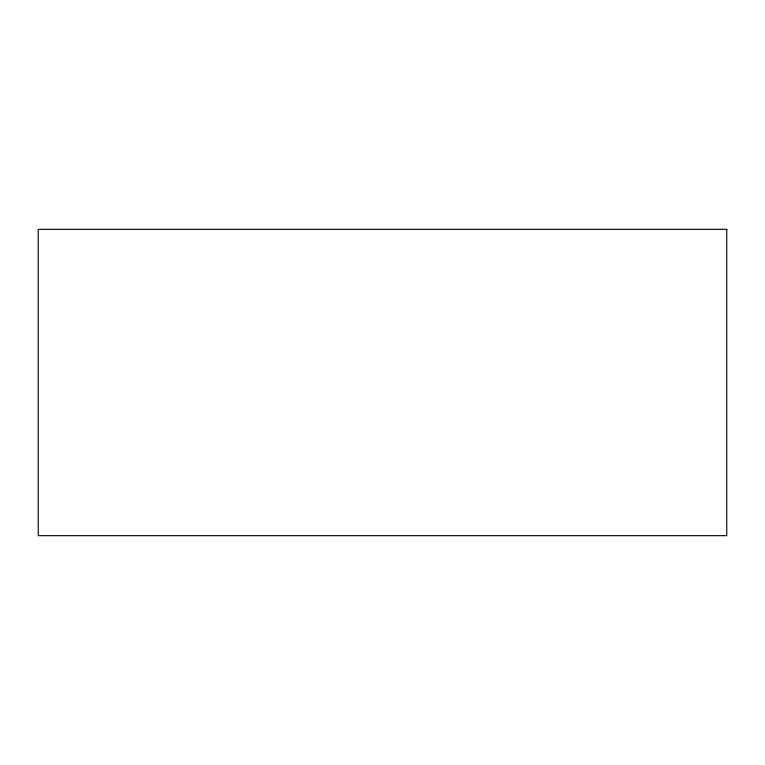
<?xml version="1.0" encoding="UTF-8"?>
<svg xmlns="http://www.w3.org/2000/svg" width="765" height="765" viewBox="0 0 765 765"><rect width="100%" height="100%" fill="white"/><g stroke="black" fill="none" stroke-linecap="round" stroke-linejoin="round"><path stroke-width="1.15" d="M726.75 229.337L38.25 229.337L38.25 535.663L726.75 535.663L726.75 229.337"/></g></svg>
